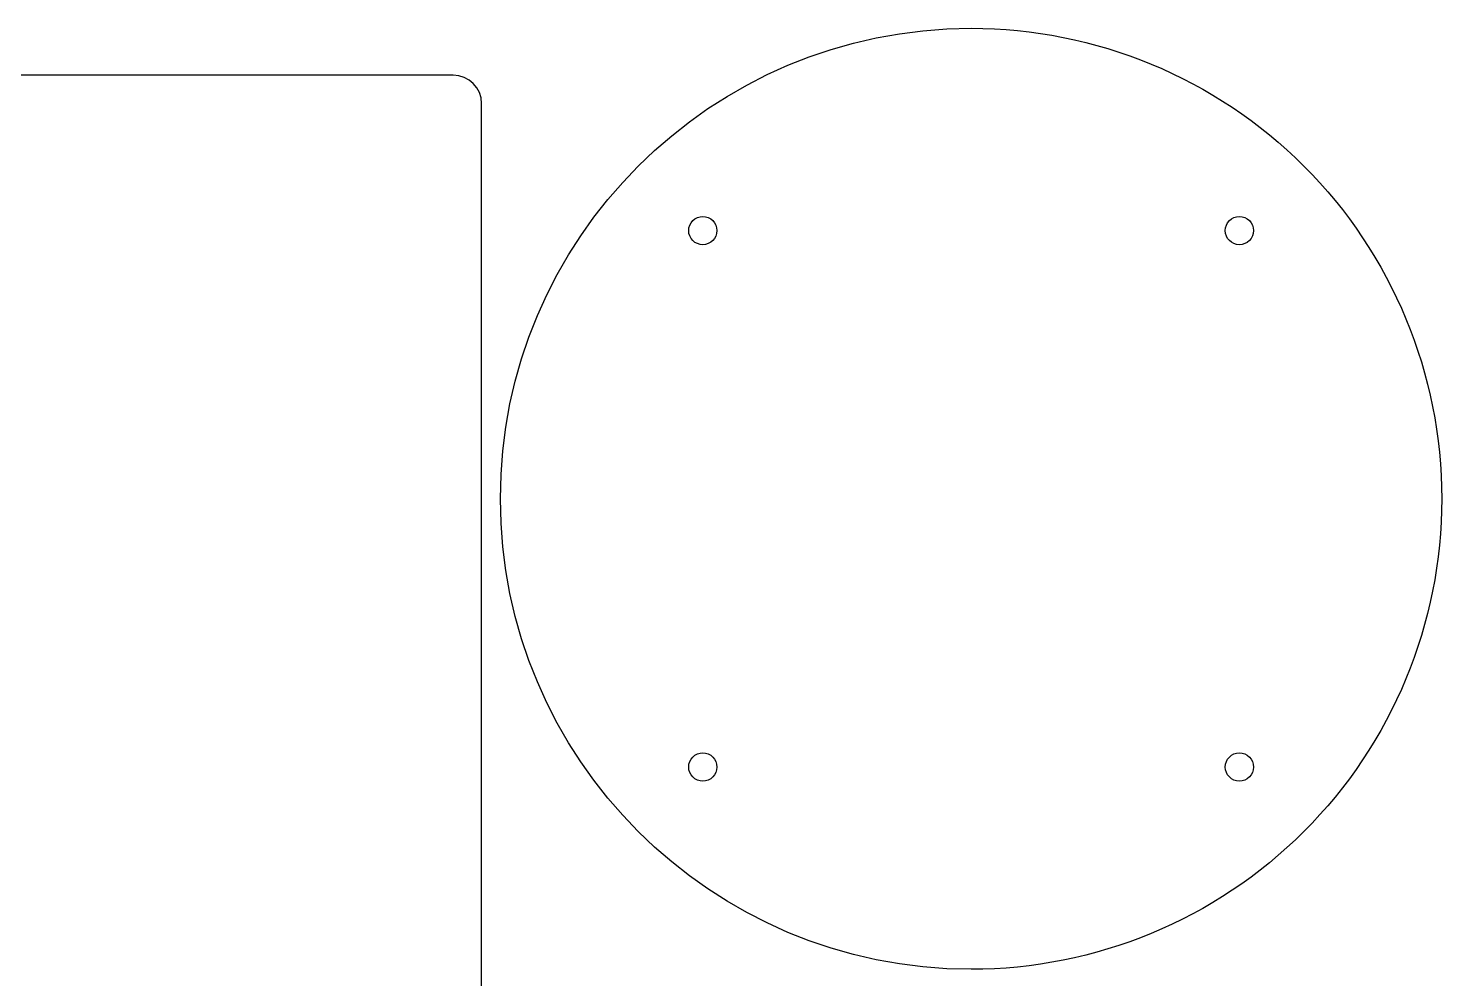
# Model space of a CAD drawing. Extents: x 129 to 1460, y 161 to 617.
# Drawn here: x 1310 to 1460.2, y 409.4 to 510.4 of the extents above; entities that cross this region are included whole.
import ezdxf

# ---------------------------------------------------------------- set-up
doc = ezdxf.new("R2010")
doc.units = 0
doc.layers.add('Layer_1', color=7, linetype='CONTINUOUS')

msp = doc.modelspace()

# ---------------------------------------------------------------- linework, layer by layer
at = {"layer": 'Layer_1', "color": 7}
for p, q in [((1355.122822, 505.363083), (1264.207163, 505.363083)), ((1358.154651, 329.362802), (1358.154651, 502.363365)), ((1383.154711, 488.863051), (1383.154711, 488.863051)), ((1440.155021, 488.863051), (1440.155021, 488.863051)), ((1460.154839, 460.363054), (1460.154839, 460.363054)), ((1383.154711, 431.863091), (1383.154711, 431.863091)), ((1440.155021, 431.863091), (1440.155021, 431.863091))]:
    msp.add_line(p, q, dxfattribs=at)
for points in [[(1360.154842, 460.363054), (1360.154834, 487.977146), (1382.540399, 510.362858), (1410.154544, 510.363084)], [(1410.154544, 510.363084), (1423.415433, 510.363133), (1436.133206, 505.095308), (1445.510086, 495.718478)], [(1358.154651, 502.363365), (1358.154651, 504.025363), (1356.802327, 505.363083), (1355.122822, 505.363083)], [(1445.510086, 495.718478), (1454.886966, 486.341648), (1460.154843, 473.623917), (1460.154839, 460.363054)], [(1380.154717, 488.863051), (1380.154717, 489.260877), (1380.312754, 489.64241), (1380.594061, 489.923715)], [(1380.594061, 489.923715), (1380.875368, 490.20502), (1381.256902, 490.363053), (1381.654728, 490.363051)], [(1381.654728, 490.363051), (1382.483149, 490.363041), (1383.154711, 489.691471), (1383.154711, 488.863051)], [(1437.155027, 488.863051), (1437.155027, 489.691471), (1437.826589, 490.363041), (1438.655009, 490.363051)], [(1438.655009, 490.363051), (1439.052836, 490.363053), (1439.43437, 490.20502), (1439.715677, 489.923715)], [(1439.715677, 489.923715), (1439.996984, 489.64241), (1440.15502, 489.260877), (1440.155021, 488.863051)], [(1380.594061, 487.802387), (1380.312754, 488.083692), (1380.154717, 488.465224), (1380.154717, 488.863051)], [(1383.154711, 488.863051), (1383.154711, 488.03463), (1382.483149, 487.36306), (1381.654728, 487.363051)], [(1438.655009, 487.363051), (1437.826589, 487.36306), (1437.155027, 488.03463), (1437.155027, 488.863051)], [(1440.155021, 488.863051), (1440.15502, 488.465224), (1439.996984, 488.083692), (1439.715677, 487.802387)], [(1381.654728, 487.363051), (1381.256902, 487.363048), (1380.875368, 487.521082), (1380.594061, 487.802387)], [(1439.715677, 487.802387), (1439.43437, 487.521082), (1439.052836, 487.363048), (1438.655009, 487.363051)], [(1410.154544, 410.363084), (1382.540423, 410.36331), (1360.154867, 432.748985), (1360.154842, 460.363054)], [(1460.154839, 460.363054), (1460.154827, 447.102201), (1454.886943, 434.384486), (1445.510065, 425.007668)], [(1380.154717, 431.863091), (1380.154717, 432.260918), (1380.312754, 432.64245), (1380.594061, 432.923755)], [(1380.594061, 432.923755), (1380.875368, 433.20506), (1381.256902, 433.363094), (1381.654728, 433.363091)], [(1381.654728, 433.363091), (1382.483149, 433.363082), (1383.154711, 432.691512), (1383.154711, 431.863091)], [(1437.155027, 431.863091), (1437.155027, 432.691512), (1437.826589, 433.363082), (1438.655009, 433.363091)], [(1438.655009, 433.363091), (1439.052836, 433.363094), (1439.43437, 433.20506), (1439.715677, 432.923755)], [(1439.715677, 432.923755), (1439.996984, 432.64245), (1440.15502, 432.260918), (1440.155021, 431.863091)], [(1380.594061, 430.802427), (1380.312754, 431.083732), (1380.154717, 431.465265), (1380.154717, 431.863091)], [(1383.154711, 431.863091), (1383.154711, 431.034671), (1382.483149, 430.363101), (1381.654728, 430.363092)], [(1438.655009, 430.363092), (1437.826589, 430.363101), (1437.155027, 431.034671), (1437.155027, 431.863091)], [(1440.155021, 431.863091), (1440.15502, 431.465265), (1439.996984, 431.083732), (1439.715677, 430.802427)], [(1381.654728, 430.363092), (1381.256902, 430.363089), (1380.875368, 430.521122), (1380.594061, 430.802427)], [(1439.715677, 430.802427), (1439.43437, 430.521122), (1439.052836, 430.363089), (1438.655009, 430.363092)], [(1445.510065, 425.007668), (1436.133187, 415.630851), (1423.415422, 410.363035), (1410.154544, 410.363084)]]:
    msp.add_open_spline(points, degree=3, dxfattribs=at)

doc.saveas('drawing.dxf')
